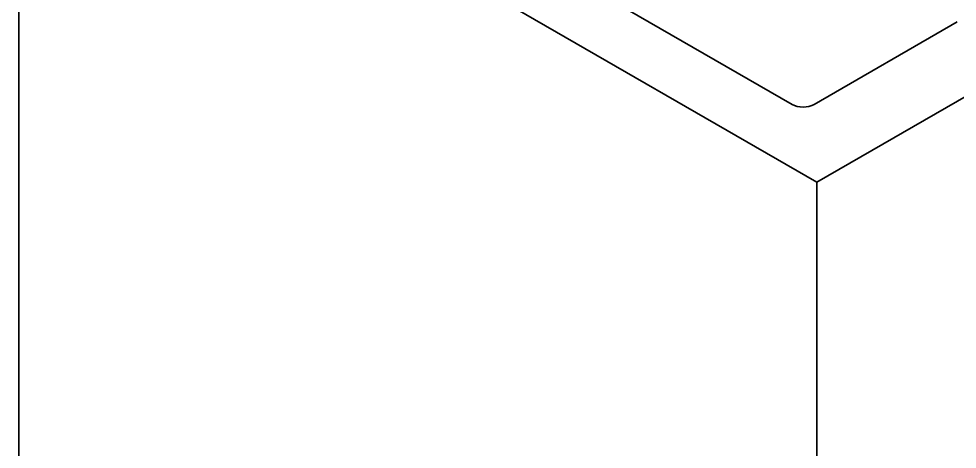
# Model space of a CAD drawing. Header units: millimetres. Extents: x -148 to 148, y -105 to 105.
# Drawn here: x 93.54 to 105.6, y -4.44 to 1.1 of the extents above; entities that cross this region are included whole.
import ezdxf

# ---------------------------------------------------------------- set-up
doc = ezdxf.new("R2010")
doc.units = ezdxf.units.MM
doc.layers.add('粗实线层', color=7, linetype='Continuous', lineweight=35)

msp = doc.modelspace()

# ---------------------------------------------------------------- linework, layer by layer
at = {"layer": '粗实线层', "color": 7, "lineweight": 35, "ltscale": 0.326598}
msp.add_line((115.106, 5.53), (103.792, -1.002), dxfattribs=at)
at = {"layer": '粗实线层', "color": 7, "lineweight": 35, "ltscale": 0.255155}
msp.add_line((93.539, -5.289), (93.539, 4.917), dxfattribs=at)
at = {"layer": '粗实线层', "color": 7, "lineweight": 35, "ltscale": 0.29598}
msp.add_line((103.792, -1.002), (93.539, 4.917), dxfattribs=at)
at = {"layer": '粗实线层', "color": 7, "lineweight": 35, "ltscale": 0.236784}
msp.add_line((103.474, -0.002), (95.271, 4.734), dxfattribs=at)
at = {"layer": '粗实线层', "color": 7, "lineweight": 35, "ltscale": 0.053072}
msp.add_line((105.595, 1.059), (103.757, -0.002), dxfattribs=at)
at = {"layer": '粗实线层', "color": 7, "lineweight": 35, "ltscale": 0.332722}
msp.add_line((103.792, -14.311), (103.792, -1.002), dxfattribs=at)
at = {"layer": '粗实线层', "color": 7, "lineweight": 35}
msp.add_ellipse((103.615, 0.08), major_axis=(0.2, 0), ratio=0.57735, start_param=3.926991, end_param=5.497787, dxfattribs=at)

doc.saveas('drawing.dxf')
